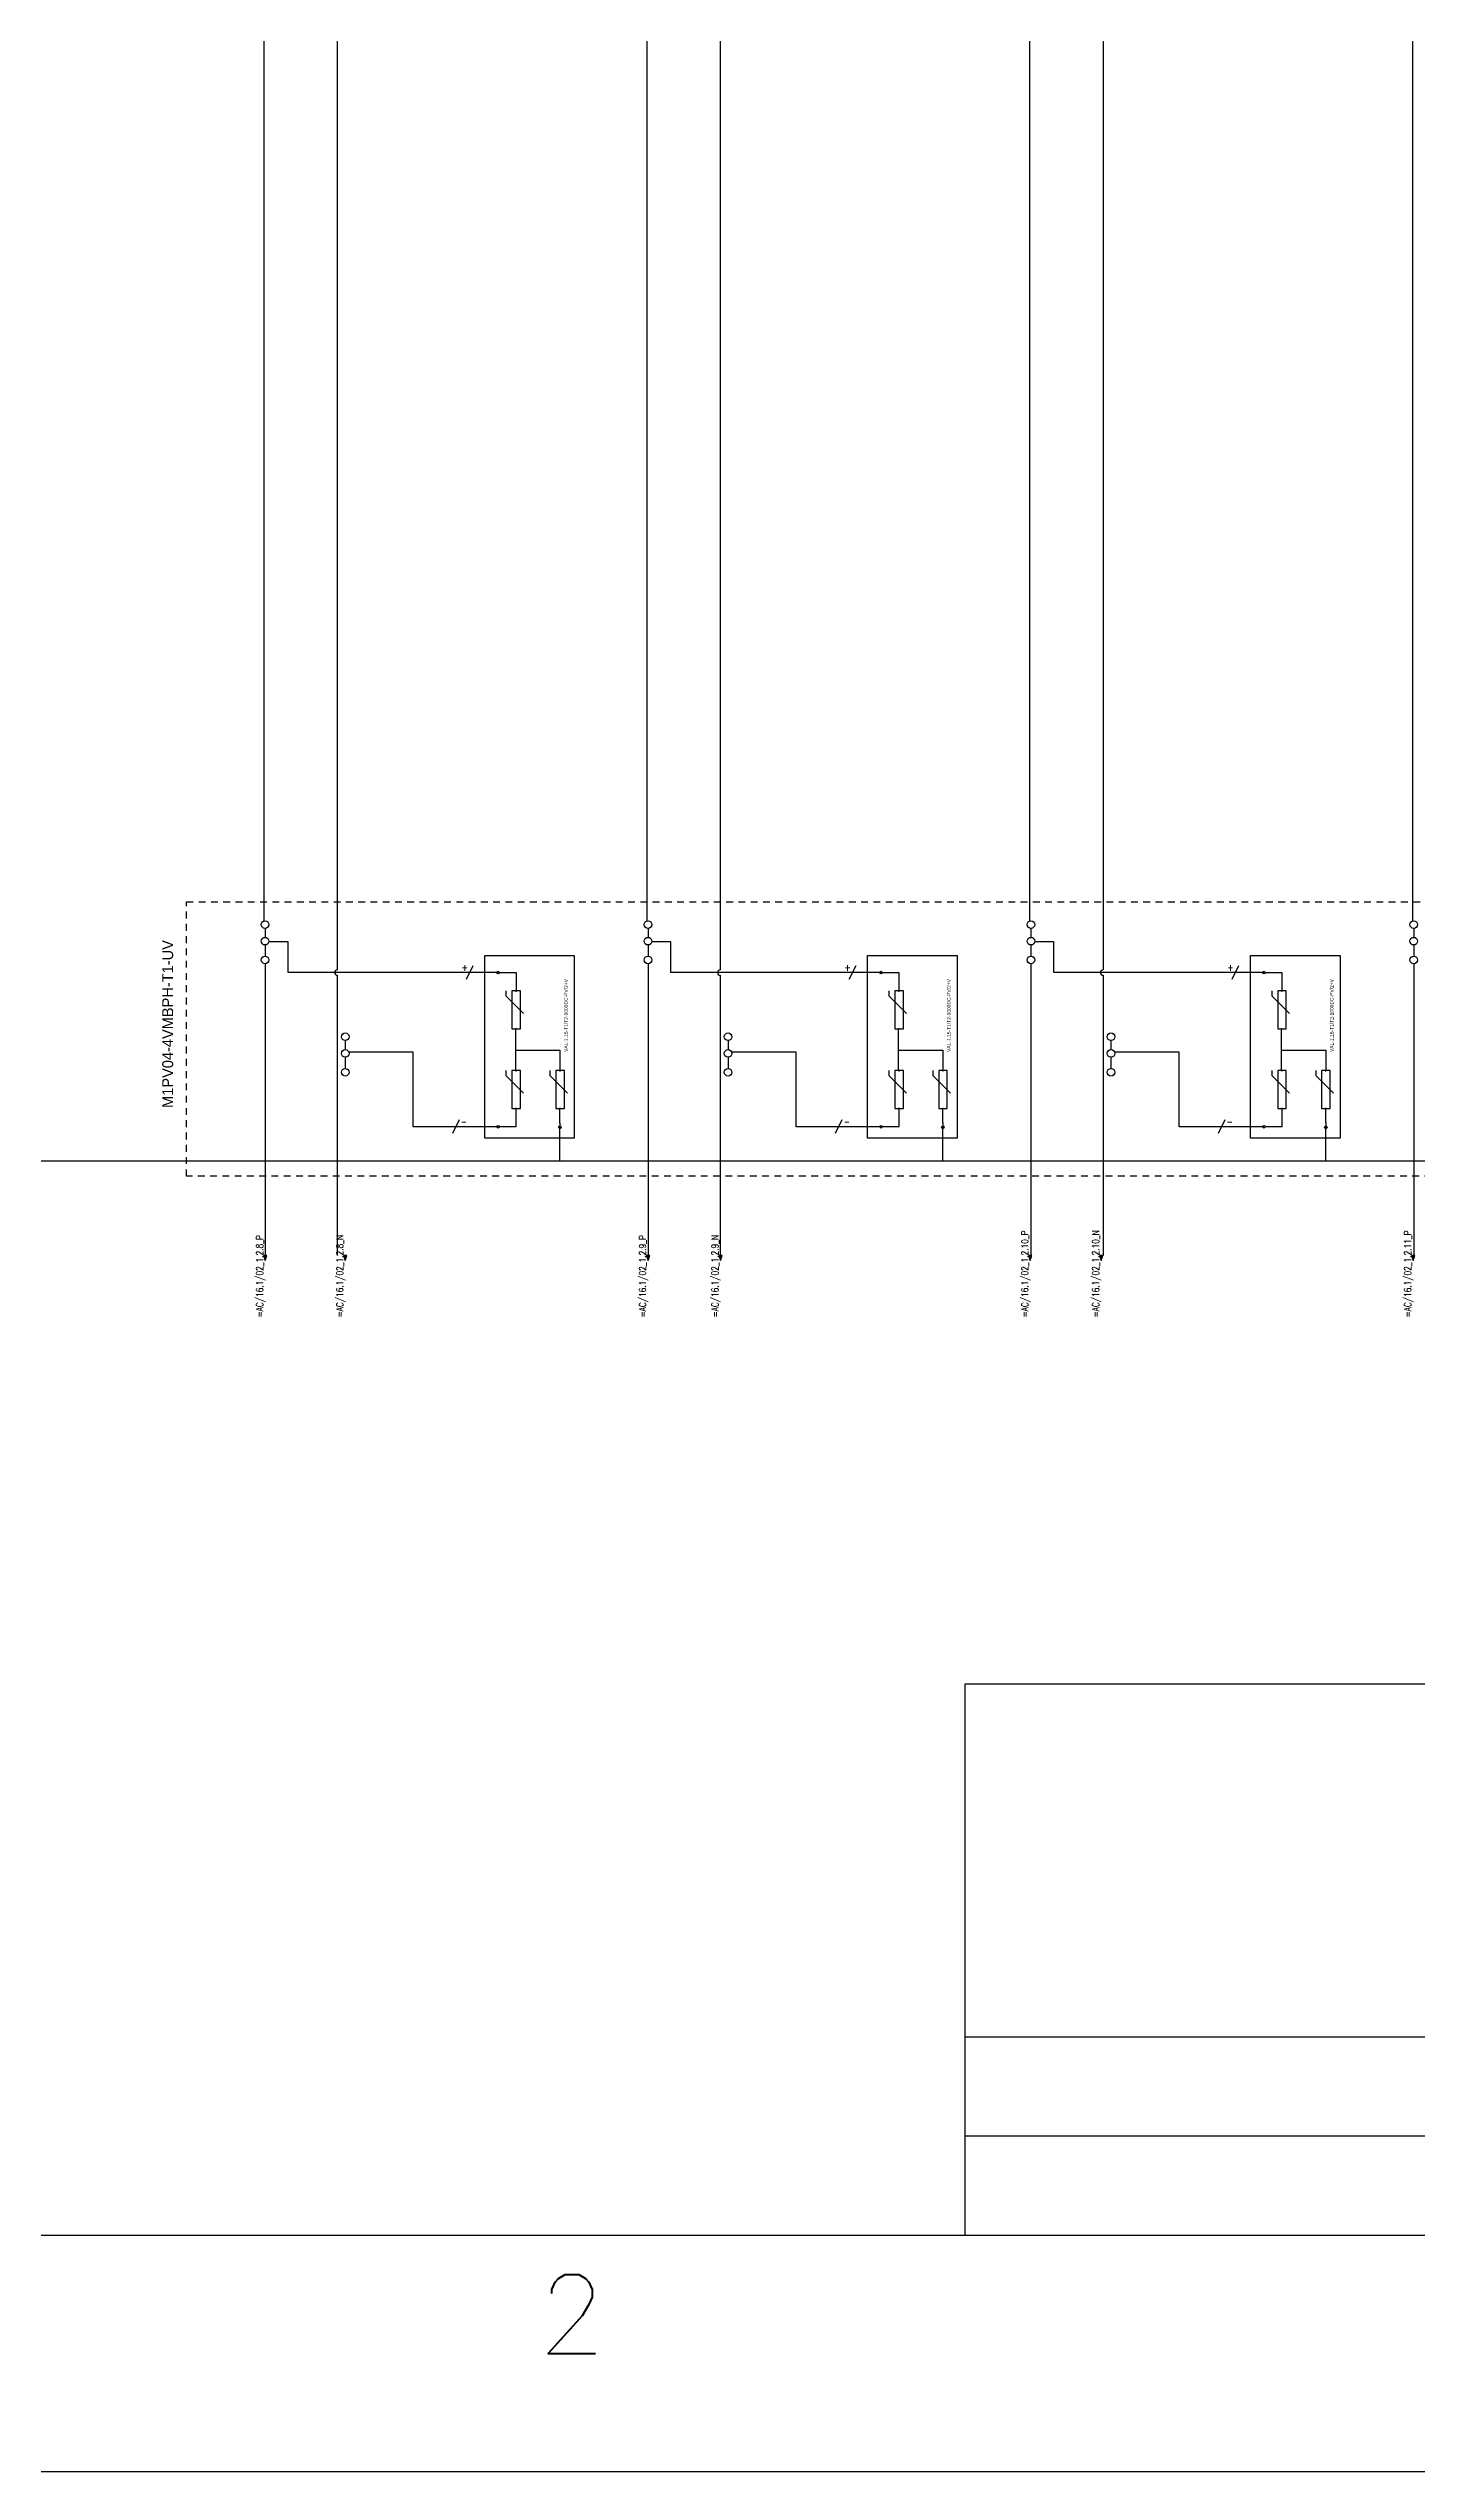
# Model space of a CAD drawing. Header units: inches. Extents: x 18 to 148, y 10 to 102.
# Drawn here: x 85.06 to 110.17, y 9.79 to 54.21 of the extents above; entities that cross this region are included whole.
import ezdxf
from ezdxf.enums import TextEntityAlignment as Align

# ---------------------------------------------------------------- set-up
doc = ezdxf.new("R2010")
doc.units = ezdxf.units.IN
doc.header["$MEASUREMENT"] = 0
doc.linetypes.add('HIDDEN2', pattern=[0.1875, 0.125, -0.0625])
for name, color, linetype in [('GRY_20AWG', 9, 'Continuous'), ('LOCBOX', 92, 'HIDDEN2'), ('MISC', 2, 'Continuous'), ('RED_12AWG', 1, 'Continuous'), ('SYMS', 7, 'Continuous'), ('TAGS', 51, 'Continuous'), ('Title Block', 7, 'Continuous'), ('Viewport', 7, 'Continuous'), ('WHT_12AWG', 7, 'Continuous'), ('WIREREF', 61, 'Continuous')]:
    doc.layers.add(name, color=color, linetype=linetype)
doc.styles.add('Roman', font='romans')
doc.styles.add('WD', font='romans.shx')
doc.styles.add('WD_IEC', font='isocp2.shx', dxfattribs={"width": 0.9, "height": 4})

# ---------------------------------------------------------------- blocks, each defined once
blk = doc.blocks.new('ANSI_border_C')
blk.add_line((14.25, 0.75), (20.5, 0.75))
at = {"layer": 'Title Block'}
for p, q in [((0.5, 0.75), (20.5, 0.75)), ((0, 0), (21, 0))]:
    blk.add_line(p, q, dxfattribs=at)
at = {"layer": 'Title Block', "style": 'Roman'}
blk.add_text('2', height=0.25, dxfattribs=at).set_placement((13, 0.5), align=Align.MIDDLE_CENTER)
blk = doc.blocks.new('JIC_border_C')
at = {"xscale": 5.776338448920312, "yscale": 5.776338448920312, "zscale": 5.776338448920312}
blk.add_blockref('ANSI_border_C', (19.569, 9.791), dxfattribs=at)
blk = doc.blocks.new('HA1S4')
for points in [[(0, 0), (-0.031, 0), (0, -0.094), (0.031, 0), (0, 0)], [(0.016, -0.011), (-0.016, -0.011), (0, -0.058), (0.016, -0.011)]]:
    blk.add_lwpolyline(points)
at = {"style": 'WD', "flags": 1}
for tag, p in [('X2TERM01', (0, 0)), ('SIGCODE', (0.035, -0.083))]:
    blk.add_attdef(tag, p, '', height=0.01, dxfattribs=at)
at = {"style": 'WD', "width": 0.7}
for tag, p in [('XREF', (0.088, -0.062)), ('DESC1', (0.088, 0.113))]:
    blk.add_attdef(tag, p, '', height=0.125, dxfattribs=at)
at = {"style": 'WD', "width": 0.8, "flags": 8}
blk.add_attdef('WIRENO', text='', height=0.125, dxfattribs=at).set_placement((0, -0.259), align=Align.CENTER)
blk = doc.blocks.new('HT0_02')
blk.add_circle((0, 0), 0.0699)
at = {"style": 'WD', "flags": 1}
for tag, p in [('X4TERM01', (-0.07, 0)), ('X2TERM01', (0, 0.07)), ('X1TERM01', (0.07, 0)), ('X8TERM01', (0, -0.07))]:
    blk.add_attdef(tag, p, '', height=0.01, dxfattribs=at)
blk = doc.blocks.new('HGND4')
for p, q in [((0, 0), (10, 0)), ((10, -3.8), (10, 3.8)), ((11.2, -2.5), (11.2, 2.5)), ((12.5, -1.2), (12.5, 1.2))]:
    blk.add_line(p, q)
blk.add_circle((10, 0), 5)
at = {"style": 'WD_IEC'}
for tag, p in [('TAG1', (2.5, 4.6)), ('INST', (2.5, 11.6)), ('LOC', (2.5, 8.1))]:
    blk.add_attdef(tag, text='', height=2.5, dxfattribs=at).set_placement(p, align=Align.RIGHT)
at = {"style": 'WD_IEC', "flags": 1}
blk.add_attdef('X4TERM01', (0, 0), '', height=0.32, dxfattribs=at)
blk = doc.blocks.new('VT0_05')
blk.add_lwpolyline([(0.08, -0.06), (0, 0.08), (-0.08, -0.06)], close=True)
at = {"style": 'WD', "flags": 1}
for tag, p in [('X4TERM01', (-0.05, 0)), ('X2TERM01', (0, 0.08)), ('X1TERM01', (0.05, 0)), ('X8TERM01', (0, -0.06))]:
    blk.add_attdef(tag, p, '', height=0.01, dxfattribs=at)
blk = doc.blocks.new('Lightening Surge Arrestor')
at = {"color": 5}
for p, q in [((0.502, 2.919), (0.502, 2.827)), ((0.502, 2.827), (0.826, 2.503)), ((0.502, 1.459), (0.502, 1.367)), ((0.502, 1.367), (0.826, 1.043)), ((1.308, 1.459), (1.308, 1.367)), ((1.308, 1.367), (1.632, 1.043))]:
    blk.add_line(p, q, dxfattribs=at)
for points in [[(0.112, 3.569), (1.754, 3.569), (1.754, 0.222), (0.112, 0.222)], [(0.768, 2.919), (0.611, 2.919), (0.611, 2.225), (0.768, 2.225)], [(0.768, 1.459), (0.611, 1.459), (0.611, 0.765), (0.768, 0.765)], [(1.574, 1.459), (1.417, 1.459), (1.417, 0.765), (1.574, 0.765)]]:
    blk.add_lwpolyline(points, close=True, dxfattribs=at)
at = {"layer": 'GRY_20AWG'}
blk.add_line((1.492, 0.502), (1.492, 0.468), dxfattribs=at)
at = {"layer": 'RED_12AWG'}
for p, q in [((0.382, 3.255), (0.686, 3.255)), ((0.686, 3.255), (0.686, 2.926)), ((0.69, 2.919), (0.684, 2.919)), ((0.681, 1.459), (0.681, 2.226)), ((0.681, 1.835), (1.492, 1.835)), ((1.492, 1.835), (1.492, 1.466)), ((0.69, 1.459), (0.681, 1.459)), ((0.69, 0.435), (0.69, 0.766)), ((1.492, 0.502), (1.492, 0.757)), ((0.381, 0.435), (0.69, 0.435))]:
    blk.add_line(p, q, dxfattribs=at)
at = {"layer": 'SYMS'}
for name, p, xscale, yscale, zscale in [('HT0_02', (0.358, 3.255), 0.3314421991292846, 0.3314421991292846, 0.3314421991292846), ('VT0_05', (0.686, 2.918), 0.1052161047490845, 0.1052161047490845, 0.1052161047490845), ('VT0_05', (0.686, 1.458), 0.1052161047490845, 0.1052161047490845, 0.1052161047490845), ('HT0_02', (0.69, 1.459), 0.01504368401050088, 0.01504368401050088, 0.01504368401050088), ('VT0_05', (1.492, 1.458), 0.1052161047490845, 0.1052161047490845, 0.1052161047490845), ('HT0_02', (0.358, 0.429), 0.3314421991292846, 0.3314421991292846, 0.3314421991292846)]:
    blk.add_blockref(name, p, dxfattribs=dict(at, xscale=xscale, yscale=yscale, zscale=zscale))
at = {"layer": 'SYMS', "xscale": -0.1052161047490845, "yscale": 0.1052161047490845, "zscale": 0.1052161047490845, "rotation": 180}
for p in [(0.686, 2.226), (0.686, 0.766), (1.492, 0.766)]:
    blk.add_blockref('VT0_05', p, dxfattribs=at)
at = {"layer": 'SYMS'}
ref = blk.add_blockref('HGND4', (1.492, 0.468), dxfattribs=dict(at, xscale=0.005, yscale=0.005, zscale=0.005, rotation=270))
ref.add_attrib('TAG1', 'PE', dxfattribs={"layer": 'TAGS', "height": 0.0125, "rotation": 270, "style": 'WD_IEC'}).set_placement((1.515, 0.455), align=Align.RIGHT)
at = {"color": 5, "insert": (1.57, 1.801), "char_height": 0.065, "attachment_point": 1, "rotation": 90}
blk.add_mtext_dynamic_manual_height_columns('VAL-1.15-T1/T2-1000DC-PV/2+V', width=1.87491, gutter_width=0.325, heights=[0], dxfattribs=at)
for tag, p in [('+', (0.447, 3.312)), ('-', (0.457, 0.49))]:
    blk.add_attdef(tag, p, '', height=0.065)
at = {"color": 5}
blk.add_attdef('VAL-1.15-T1/T2-1000DC-PV/2+V', (1.651, 1.798), '', height=0.065, rotation=90, dxfattribs=at)
blk = doc.blocks.new('VT0_02')
blk.add_circle((0, 0), 0.0699)
at = {"style": 'WD', "flags": 1}
for tag, p in [('X4TERM01', (-0.07, 0)), ('X2TERM01', (0, 0.07)), ('X1TERM01', (0.07, 0)), ('X8TERM01', (0, -0.07))]:
    blk.add_attdef(tag, p, '', height=0.01, dxfattribs=at)
blk = doc.blocks.new('HW01')
for p, q in [((0.062, 0.125), (-0.062, -0.125)), ((0.031, 0), (-0.031, 0))]:
    blk.add_line(p, q)
at = {"style": 'WD', "width": 0.7, "flags": 1}
for tag, p in [('INST', (0, 0.357)), ('LOC', (0, 0.188)), ('DESC1', (0, -0.456)), ('XREF', (0, -0.3)), ('DESC2', (0, -0.613))]:
    blk.add_attdef(tag, text='', height=0.125, dxfattribs=at).set_placement(p, align=Align.CENTER)
at = {"style": 'WD', "width": 0.8}
blk.add_attdef('TAG1', text='', height=0.125, dxfattribs=at).set_placement((-0.031, 0.031), align=Align.RIGHT)
at = {"style": 'WD', "flags": 1}
for tag, p in [('X4TERM01', (-0.031, 0)), ('X1TERM01', (0.031, 0))]:
    blk.add_attdef(tag, p, '', height=0.0125, dxfattribs=at)
at = {"linetype": 'Continuous', "style": 'WD', "flags": 9}
blk.add_attdef('ASSYCODE', text='', height=0.01, dxfattribs=at).set_placement((0.029, 0.042), align=Align.CENTER)
at = {"style": 'WD'}
for tag, p in [('X2LINK', (0, 0.125)), ('X8LINK', (0, -0.125))]:
    blk.add_attdef(tag, p, '', height=0.01, dxfattribs=at)
at = {"style": 'WD', "flags": 9}
blk.add_attdef('FAMILY', text='', height=0.01, dxfattribs=at).set_placement((0.023, 0.118), align=Align.CENTER)
at = {"style": 'WD', "width": 0.8}
blk.add_attdef('RATING1', (0.094, 0.031), '', height=0.125, dxfattribs=at)
at = {"style": 'WD', "width": 0.8, "flags": 1}
blk.add_attdef('MFG', text='', height=0.0938, dxfattribs=at).set_placement((-0.125, -0.031), align=Align.TOP_RIGHT)
blk.add_attdef('CAT', text='', height=0.0938, dxfattribs=at).set_placement((0.031, -0.031), align=Align.TOP_LEFT)
blk = doc.blocks.new('JIC_tblock_desc_C')
blk.add_line((-6.25, 0), (0, 0))
at = {"layer": 'Title Block'}
for p, q in [((-6.25, 0), (-6.25, 1.75)), ((-6.25, 1.75), (0, 1.75)), ((-6.25, 0.63), (0, 0.63)), ((-6.25, 0.315), (-4.25, 0.315))]:
    blk.add_line(p, q, dxfattribs=at)
at = {"color": 0, "style": 'Roman', "flags": 8}
for tag, p in [('FNAME', (-20.3492, 6.8195)), ('REVDATE', (-20.3492, 4.1057)), ('USER', (-20.3492, 1.4768))]:
    blk.add_attdef(tag, p, '', height=0.15, rotation=90, dxfattribs=at)
at = {"style": 'WD'}
for tag, p in [('PROJDESC', (-2.125, 1.5)), ('TITLE1', (-2.125, 1.095)), ('TITLE2', (-2.125, 0.785))]:
    blk.add_attdef(tag, text='', height=0.08, dxfattribs=at).set_placement(p, align=Align.CENTER)
for tag, p in [('SIZE', (-4.1624, 0.3198)), ('FSCM_NO', (-3.4004, 0.3365)), ('DWG_NO', (-1.6588, 0.3365)), ('REV', (-0.2648, 0.3031)), ('SHEET', (-0.8829, 0.0925)), ('SCALE', (-3.6344, 0.0688))]:
    blk.add_attdef(tag, p, '', height=0.065, dxfattribs=at)
at = {"style": 'WD', "flags": 1}
blk.add_attdef('WD_TB', (-5.5702, 0.1772), '', height=0.086, dxfattribs=at)

msp = doc.modelspace()

# ---------------------------------------------------------------- linework, layer by layer
at = {"layer": 'GRY_20AWG', "color": 240, "true_color": 0xed1f24}
for p, q in [((89.011, 74.702), (89.011, 38.221)), ((96.034, 74.702), (96.034, 38.221)), ((103.056, 74.702), (103.056, 38.221)), ((110.079, 74.702), (110.079, 38.221)), ((89.034, 38.082), (89.034, 37.916)), ((89.034, 37.776), (89.034, 37.571)), ((89.455, 37.833), (89.104, 37.833)), ((89.455, 37.27), (89.455, 37.833)), ((96.057, 38.082), (96.057, 37.916)), ((96.057, 37.776), (96.057, 37.571)), ((96.478, 37.833), (96.127, 37.833)), ((96.478, 37.27), (96.478, 37.833)), ((103.08, 38.082), (103.08, 37.916)), ((103.08, 37.776), (103.08, 37.571)), ((103.501, 37.833), (103.149, 37.833)), ((103.501, 37.27), (103.501, 37.833)), ((110.102, 38.082), (110.102, 37.916)), ((110.102, 37.776), (110.102, 37.571)), ((89.034, 37.432), (89.034, 32.086)), ((96.057, 37.432), (96.057, 32.086)), ((103.08, 37.432), (103.08, 32.086)), ((110.102, 37.432), (110.102, 32.086)), ((92.75, 37.27), (89.455, 37.27)), ((93.309, 37.27), (92.813, 37.27)), ((99.773, 37.27), (96.478, 37.27)), ((100.331, 37.27), (99.835, 37.27)), ((106.796, 37.27), (103.501, 37.27)), ((107.354, 37.27), (106.858, 37.27)), ((90.503, 36.023), (90.503, 35.858)), ((97.526, 36.023), (97.526, 35.858)), ((104.549, 36.023), (104.549, 35.858)), ((90.503, 35.718), (90.503, 35.513)), ((91.752, 35.813), (90.573, 35.813)), ((91.752, 34.444), (91.752, 35.813)), ((97.526, 35.718), (97.526, 35.513)), ((98.775, 35.813), (97.596, 35.813)), ((98.775, 34.444), (98.775, 35.813)), ((104.549, 35.718), (104.549, 35.513)), ((105.798, 35.813), (104.619, 35.813)), ((105.798, 34.444), (105.798, 35.813)), ((92.499, 34.444), (91.752, 34.444)), ((93.309, 34.444), (92.562, 34.444)), ((99.522, 34.444), (98.775, 34.444)), ((100.331, 34.444), (99.584, 34.444)), ((106.545, 34.444), (105.798, 34.444)), ((107.354, 34.444), (106.607, 34.444))]:
    msp.add_line(p, q, dxfattribs=at)
at = {"layer": 'LOCBOX', "color": 6}
msp.add_lwpolyline([(87.592, 38.566), (136.076, 38.566), (136.076, 33.537), (87.592, 33.537)], close=True, dxfattribs=at)
at = {"layer": 'WHT_12AWG', "color": 240, "true_color": 0xed1f24}
for p, q in [((90.358, 85.118), (90.358, 37.32)), ((97.381, 85.118), (97.381, 37.32)), ((104.404, 85.118), (104.404, 37.32)), ((90.358, 37.22), (90.358, 32.086)), ((97.381, 37.22), (97.381, 32.086)), ((104.404, 37.22), (104.404, 32.086)), ((94.442, 33.821), (94.442, 34.424)), ((101.465, 33.821), (101.465, 34.424)), ((108.487, 33.821), (108.487, 34.424))]:
    msp.add_line(p, q, dxfattribs=at)
at = {"layer": 'WHT_12AWG', "color": 3}
msp.add_line((81.981, 33.821), (136.579, 33.821), dxfattribs=at)
at = {"layer": 'WHT_12AWG'}
for centre in [(90.358, 37.27), (97.381, 37.27), (104.404, 37.27)]:
    msp.add_arc(centre, 0.05, 90, 270, dxfattribs=at)

# ---------------------------------------------------------------- block references
at = {"xscale": 5.777177524552554, "yscale": 5.777177524552554, "zscale": 5.777177524552554}
msp.add_blockref('JIC_tblock_desc_C', (137.984, 14.123), dxfattribs=at)
for p in [(92.95, 34.015), (99.973, 34.015), (106.996, 34.015)]:
    msp.add_blockref('Lightening Surge Arrestor', p)
at = {"layer": 'SYMS'}
for p in [(89.034, 38.151), (96.057, 38.151), (103.08, 38.151), (110.102, 38.151), (89.034, 37.846), (96.057, 37.846), (103.08, 37.846), (110.102, 37.846), (89.034, 37.502), (96.057, 37.502), (103.08, 37.502), (110.102, 37.502), (90.503, 36.093), (97.526, 36.093), (104.549, 36.093), (90.503, 35.788), (97.526, 35.788), (104.549, 35.788), (90.503, 35.444), (97.526, 35.444), (104.549, 35.444)]:
    msp.add_blockref('VT0_02', p, dxfattribs=at)
ref = msp.add_blockref('HW01', (92.781, 37.27), dxfattribs=at)
ref.add_attrib('TAG1', '+', dxfattribs={"layer": 'TAGS', "height": 0.125, "style": 'WD', "width": 0.8}).set_placement((92.75, 37.301), align=Align.RIGHT)
ref = msp.add_blockref('HW01', (99.804, 37.27), dxfattribs=at)
ref.add_attrib('TAG1', '+', dxfattribs={"layer": 'TAGS', "height": 0.125, "style": 'WD', "width": 0.8}).set_placement((99.773, 37.301), align=Align.RIGHT)
ref = msp.add_blockref('HW01', (106.827, 37.27), dxfattribs=at)
ref.add_attrib('TAG1', '+', dxfattribs={"layer": 'TAGS', "height": 0.125, "style": 'WD', "width": 0.8}).set_placement((106.796, 37.301), align=Align.RIGHT)
ref = msp.add_blockref('HW01', (92.53, 34.444), dxfattribs=at)
ref.add_attrib('RATING1', '-', (92.624, 34.476), dxfattribs={"layer": 'MISC', "height": 0.125, "style": 'WD', "width": 0.8})
ref = msp.add_blockref('HW01', (99.553, 34.444), dxfattribs=at)
ref.add_attrib('RATING1', '-', (99.647, 34.476), dxfattribs={"layer": 'MISC', "height": 0.125, "style": 'WD', "width": 0.8})
ref = msp.add_blockref('HW01', (106.576, 34.444), dxfattribs=at)
ref.add_attrib('RATING1', '-', (106.67, 34.476), dxfattribs={"layer": 'MISC', "height": 0.125, "style": 'WD', "width": 0.8})
at = {"layer": 'SYMS', "color": 1}
ref = msp.add_blockref('HA1S4', (89.034, 32.086), dxfattribs=at)
ref.add_attrib('WIRENO', '=AC/16.1/02_1.2.8_P', dxfattribs={"layer": 'WIREREF', "color": 1, "height": 0.125, "rotation": 90, "style": 'WD', "width": 0.8, "flags": 8}).set_placement((89.034, 30.949), align=Align.BOTTOM_LEFT)
ref = msp.add_blockref('HA1S4', (90.503, 32.086), dxfattribs=at)
ref.add_attrib('WIRENO', '=AC/16.1/02_1.2.8_N', dxfattribs={"layer": 'WIREREF', "color": 1, "height": 0.125, "rotation": 90, "style": 'WD', "width": 0.8, "flags": 8}).set_placement((90.503, 30.949), align=Align.BOTTOM_LEFT)
ref = msp.add_blockref('HA1S4', (96.057, 32.086), dxfattribs=at)
ref.add_attrib('WIRENO', '=AC/16.1/02_1.2.9_P', dxfattribs={"layer": 'WIREREF', "color": 1, "height": 0.125, "rotation": 90, "style": 'WD', "width": 0.8, "flags": 8}).set_placement((96.057, 30.949), align=Align.BOTTOM_LEFT)
ref = msp.add_blockref('HA1S4', (97.385, 32.086), dxfattribs=at)
ref.add_attrib('WIRENO', '=AC/16.1/02_1.2.9_N', dxfattribs={"layer": 'WIREREF', "color": 1, "height": 0.125, "rotation": 90, "style": 'WD', "width": 0.8, "flags": 8}).set_placement((97.385, 30.949), align=Align.BOTTOM_LEFT)
ref = msp.add_blockref('HA1S4', (103.068, 32.086), dxfattribs=at)
ref.add_attrib('WIRENO', '=AC/16.1/02_1.2.10_P', dxfattribs={"layer": 'WIREREF', "color": 1, "height": 0.125, "rotation": 90, "style": 'WD', "width": 0.8, "flags": 8}).set_placement((103.068, 30.949), align=Align.BOTTOM_LEFT)
ref = msp.add_blockref('HA1S4', (104.367, 32.086), dxfattribs=at)
ref.add_attrib('WIRENO', '=AC/16.1/02_1.2.10_N', dxfattribs={"layer": 'WIREREF', "color": 1, "height": 0.125, "rotation": 90, "style": 'WD', "width": 0.8, "flags": 8}).set_placement((104.367, 30.949), align=Align.BOTTOM_LEFT)
ref = msp.add_blockref('HA1S4', (110.091, 32.086), dxfattribs=at)
ref.add_attrib('WIRENO', '=AC/16.1/02_1.2.11_P', dxfattribs={"layer": 'WIREREF', "color": 1, "height": 0.125, "rotation": 90, "style": 'WD', "width": 0.8, "flags": 8}).set_placement((110.091, 30.949), align=Align.BOTTOM_LEFT)
at = {"layer": 'Viewport'}
msp.add_blockref('JIC_border_C', (0, 0), dxfattribs=at)

# ---------------------------------------------------------------- texts
at = {"layer": 'LOCBOX', "color": 6}
msp.add_text('M1PV04-4VMBPH-T1-UV', height=0.2, rotation=90, dxfattribs=at).set_placement((87.407, 37.865), align=Align.BOTTOM_RIGHT)

doc.saveas('drawing.dxf')
